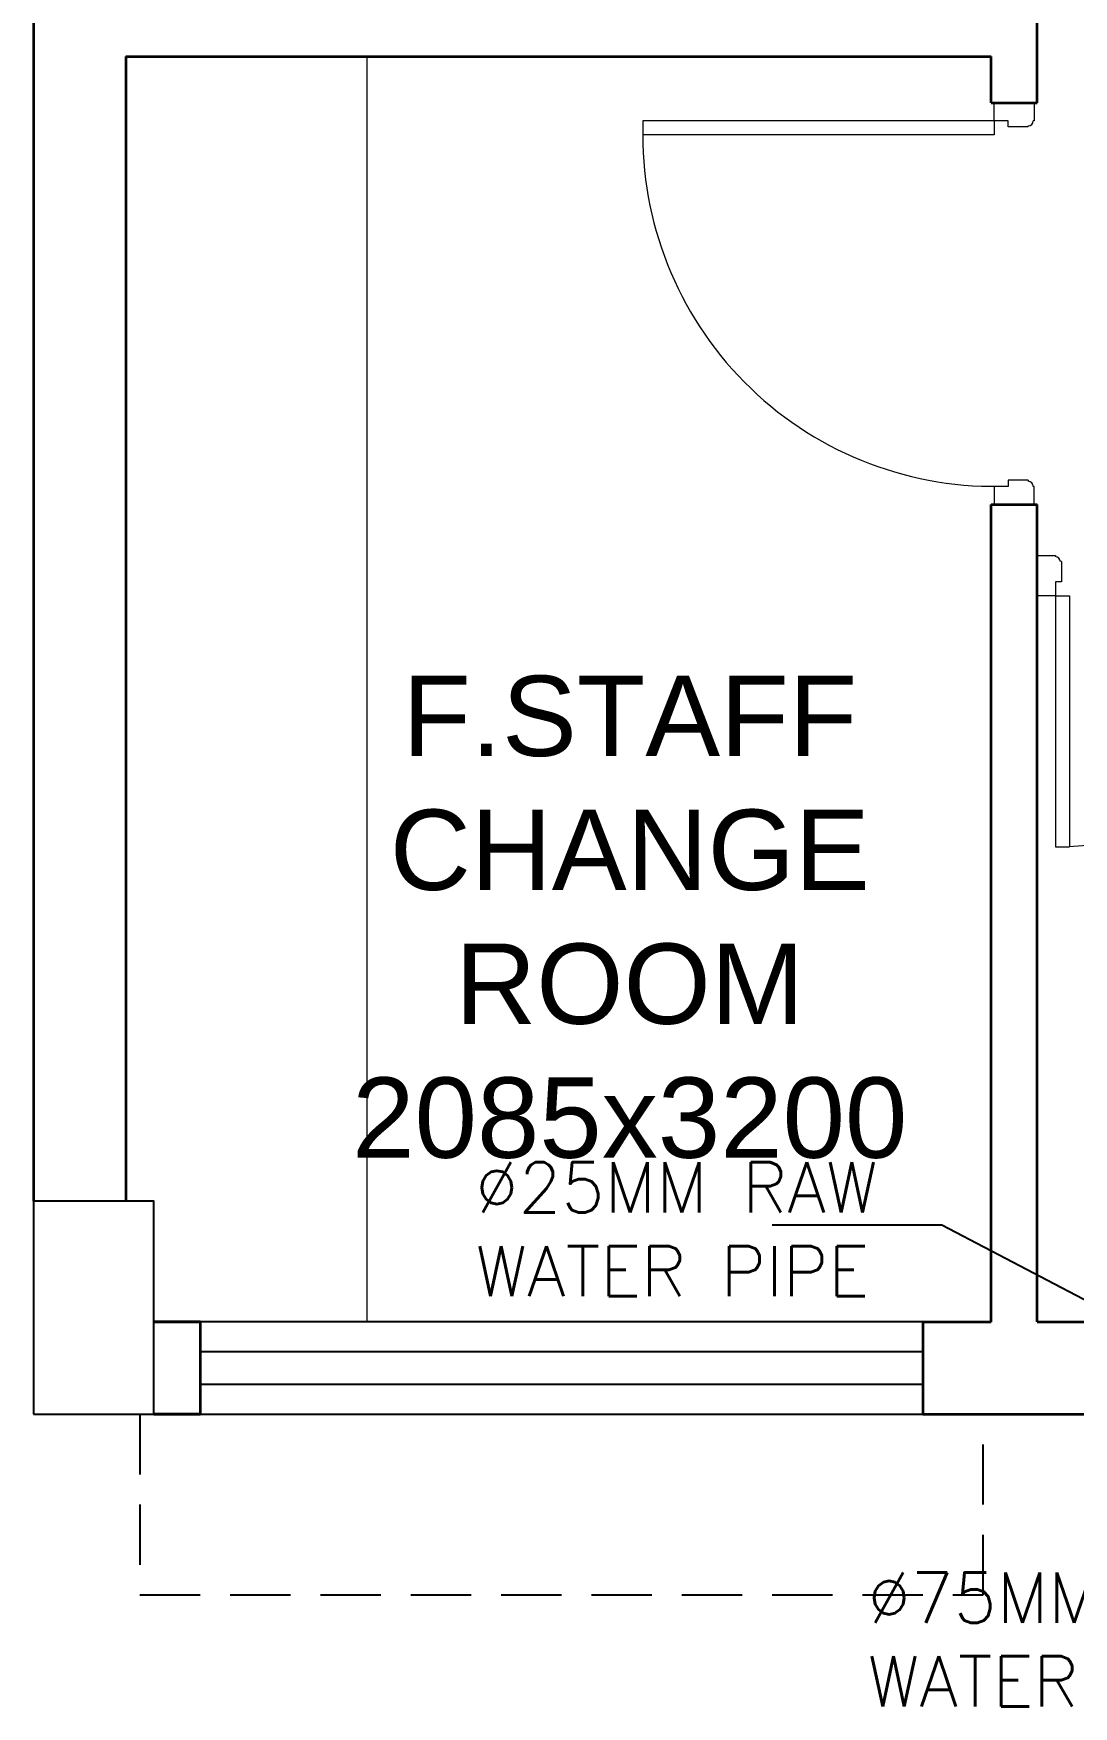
# Model space of a CAD drawing. Header units: millimetres. Extents: x 1448174 to 1599581, y -224422 to -106989.
# Drawn here: x 1462002 to 1464592, y -206811 to -202645 of the extents above; entities that cross this region are included whole.
import ezdxf
from ezdxf import colors
from ezdxf.entities.mleader import LeaderData, LeaderLine
from ezdxf.math import Vec2, Vec3

# ---------------------------------------------------------------- set-up
doc = ezdxf.new("R2010")
doc.units = ezdxf.units.MM
doc.header["$LTSCALE"] = 600
doc.header["$MEASUREMENT"] = 0
doc.linetypes.add('HIDDEN', pattern=[0.375, 0.25, -0.125])
for name, color, linetype in [('col', 5, 'Continuous'), ('Lines', 7, 'Continuous'), ('PL- WASTE PIPE', 6, 'Continuous'), ('TEXT', 253, 'Continuous'), ('wall', 1, 'Continuous'), ('Window', 4, 'Continuous')]:
    doc.layers.add(name, color=color, linetype=linetype)
for name, color, linetype, lineweight in [('DOOR', 144, 'Continuous', 13), ('funiture', 30, 'Continuous', 13), ('P-Wall', 1, 'Continuous', 35), ('PL-RA WATER SUPPLY PIPE', 100, 'Continuous', 0)]:
    doc.layers.add(name, color=color, linetype=linetype, lineweight=lineweight)
doc.styles.add('ARIAL', font='arial.ttf')
doc.styles.add('ROMANS', font='romans.shx')
doc.styles.get("Standard").update_dxf_attribs({"font": 'stylu.ttf'})

# ---------------------------------------------------------------- blocks, each defined once
blk = doc.blocks.new('W1800')
at = {"layer": 'wall', "color": 7}
for p, q in [((0, -57.5), (0, 172.5)), ((1800, 172.5), (1800, -57.5))]:
    blk.add_line(p, q, dxfattribs=at)
at = {"layer": 'Window'}
for p, q in [((0, 172.5), (1800, 172.5)), ((0, 97.5), (1800, 97.5)), ((1800, 17.5), (0, 17.5)), ((1800, -57.5), (0, -57.5))]:
    blk.add_line(p, q, dxfattribs=at)
blk = doc.blocks.new('A$C19B8274B')
at = {"layer": 'DOOR'}
blk.add_line((-45, 925), (-80, 925), dxfattribs=at)
at = {"layer": 'DOOR', "color": 8}
for p, q in [((-80, 50), (-80, 925)), ((-45, 50), (-45, 925)), ((-45, 50), (-80, 50)), ((-940, -35), (-942.5, -35)), ((-60, -35), (-57.5, -35)), ((-955, -50), (-955, -47.5)), ((-45, -50), (-45, -47.5))]:
    blk.add_line(p, q, dxfattribs=at)
for points in [[(-940, 15), (-955, 15), (-955, 50), (-1000, 50), (-1000, -50), (-955, -50)], [(-60, 15), (-45, 15), (-45, 50), (0, 50), (0, -50), (-45, -50)], [(-940, -35), (-940, 15)], [(-60, -35), (-60, 15)]]:
    blk.add_lwpolyline(points, dxfattribs=at)
for centre, radius, start, end in [((-80, 50), 875, 90, 182.2924), ((-955, -35), 12.5, 270, 0), ((-45, -35), 12.5, 180, 270)]:
    blk.add_arc(centre, radius, start, end, dxfattribs=at)
blk = doc.blocks.new('750')
at = {"layer": 'DOOR', "color": 8}
for p, q in [((-50, 705), (-47.5, 705)), ((-35, 690), (-35, 692.5)), ((-50, 45), (-47.5, 45)), ((-35, 60), (-35, 57.5)), ((50, 45), (50, 80)), ((50, 80), (675, 80)), ((50, 45), (675, 45)), ((675, 45), (675, 80))]:
    blk.add_line(p, q, dxfattribs=at)
for points in [[(15, 690), (15, 705), (50, 705), (50, 750), (-50, 750), (-50, 705)], [(-35, 690), (15, 690)], [(15, 60), (15, 45), (50, 45), (50, 0), (-50, 0), (-50, 45)], [(-35, 60), (15, 60)]]:
    blk.add_lwpolyline(points, dxfattribs=at)
for centre, radius, start, end in [((-35, 705), 12.5, 180, 270), ((15, 45), 660, 0, 90), ((-35, 45), 12.5, 90, 180)]:
    blk.add_arc(centre, radius, start, end, dxfattribs=at)

msp = doc.modelspace()

# ---------------------------------------------------------------- linework, layer by layer
at = {"layer": 'col'}
msp.add_lwpolyline([(1462002.098, -206082.8395), (1462302.098, -206082.8395), (1462302.098, -205552.8395), (1462002.098, -205552.8395)], close=True, dxfattribs=at)
at = {"layer": 'funiture'}
msp.add_line((1462832.098, -202702.8395), (1462832.098, -205852.8395), dxfattribs=at)
at = {"layer": 'Lines', "linetype": 'HIDDEN'}
msp.add_lwpolyline([(1462267.098, -206082.8395), (1462267.098, -206532.8395), (1464367.098, -206532.8395), (1464367.098, -206082.8395)], dxfattribs=at)
at = {"layer": 'P-Wall', "color": 8, "linetype": 'Continuous'}
for p, q in [((1462002.098, -199802.8395), (1462002.098, -205552.8395)), ((1462002.098, -199872.8395), (1462002.098, -205482.8395)), ((1462232.098, -202702.8395), (1464387.098, -202702.8395)), ((1462232.098, -202702.8395), (1462232.098, -205482.8395)), ((1462232.098, -202702.8395), (1462232.098, -205552.8395)), ((1464387.098, -202817.8395), (1464502.098, -202817.8395)), ((1464387.098, -203817.8395), (1464502.098, -203817.8395))]:
    msp.add_line(p, q, dxfattribs=at)
at = {"layer": 'P-Wall', "color": 8}
for p, q in [((1464502.098, -202817.8395), (1464502.098, -202472.8395)), ((1464387.098, -202817.8395), (1464387.098, -202702.8395)), ((1464387.098, -205852.8395), (1464387.098, -203817.8395)), ((1464502.098, -205852.8395), (1464502.098, -203817.8395)), ((1462417.098, -205852.8395), (1462302.098, -205852.8395)), ((1462302.098, -205852.8395), (1462417.098, -205852.8395)), ((1462417.098, -205852.8395), (1462417.098, -206082.8395)), ((1464217.098, -205852.8395), (1464217.098, -206082.8395)), ((1464217.098, -205852.8395), (1464387.098, -205852.8395)), ((1464502.098, -205852.8395), (1464802.098, -205852.8395)), ((1462417.098, -206082.8395), (1462302.098, -206082.8395)), ((1462302.098, -206082.8395), (1462417.098, -206082.8395)), ((1464217.098, -206082.8395), (1464802.098, -206082.8395))]:
    msp.add_line(p, q, dxfattribs=at)

# ---------------------------------------------------------------- block references
at = {"layer": 'DOOR', "linetype": 'Continuous', "rotation": 90}
msp.add_blockref('A$C19B8274B', (1464444.598, -202817.8395), dxfattribs=at)
at = {"layer": 'DOOR', "rotation": 270}
msp.add_blockref('750', (1464502.098, -203995.3395), dxfattribs=at)
at = {"layer": 'DOOR', "color": 7, "xscale": -1}
msp.add_blockref('W1800', (1464217.098, -206025.3395), dxfattribs=at)

# ---------------------------------------------------------------- texts
at = {"layer": 'PL- WASTE PIPE', "linetype": 'ByBlock', "lineweight": 0, "ltscale": 5, "insert": (1464079.6844, -206477.2462), "char_height": 125, "width": 1332.590876, "attachment_point": 1, "style": 'ROMANS'}
msp.add_mtext('%%c75MM WASTE WATER PIPE', dxfattribs=at)
at = {"layer": 'PL-RA WATER SUPPLY PIPE', "lineweight": 0, "ltscale": 0.01, "insert": (1463102.7249, -205455.7215), "char_height": 125, "width": 1332.590876, "attachment_point": 1, "style": 'ROMANS'}
msp.add_mtext('%%c25MM RAW WATER PIPE', dxfattribs=at)
at = {"layer": 'TEXT', "color": 8, "insert": (1463487.1844, -204845.7552), "char_height": 200, "width": 1382.810368, "attachment_point": 5, "style": 'ARIAL'}
msp.add_mtext('F.STAFF CHANGE ROOM 2085x3200', dxfattribs=at)

# ---------------------------------------------------------------- leaders
at = {"layer": 'PL-RA WATER SUPPLY PIPE', "ltscale": 0.01}
ml = msp.add_multileader_mtext('Standard', dxfattribs=at)
ml.set_content(' ', color=256)
ml.set_leader_properties()
ml.build(insert=Vec2(0, 0))
ml.multileader.update_dxf_attribs({"text_right_attachment_type": 6, "dogleg_length": 341.6084, "arrow_head_size": 100})
ctx = ml.context
ctx.base_point, ctx.char_height, ctx.arrow_head_size, ctx.landing_gap_size, ctx.plane_origin = Vec3(1463773.2387, -205562.0012), 100, 100, 50, Vec3(1464918.0398, -205612.0012)
ctx.right_attachment, ctx.text_align_type = 6, 2
notes = []
notes.append((ctx, [(0, (1, 1, 0), (1464264.4811, -205612.0012), (-1, 0), 341.6084, [(0, [(1464816.1899, -205901.2191)], 0, [])])]))
ctx.mtext.insert, ctx.mtext.alignment, ctx.mtext.flow_direction = Vec3(1463872.8727, -205492.0012), 3, 5
for ctx, leaders in notes:
    for number, flags, end, landing, length, lines in leaders:
        leader = LeaderData()
        leader.index, (leader.has_last_leader_line, leader.has_dogleg_vector, leader.attachment_direction) = number, flags
        leader.last_leader_point, leader.dogleg_vector, leader.dogleg_length = Vec3(end), Vec3(landing), length
        for number, points, colour, breaks in lines:
            line = LeaderLine()
            line.index, line.vertices, line.color, line.breaks = number, Vec3.list(points), colors.encode_raw_color(colour), breaks
            leader.lines.append(line)
        ctx.leaders.append(leader)

doc.saveas('drawing.dxf')
